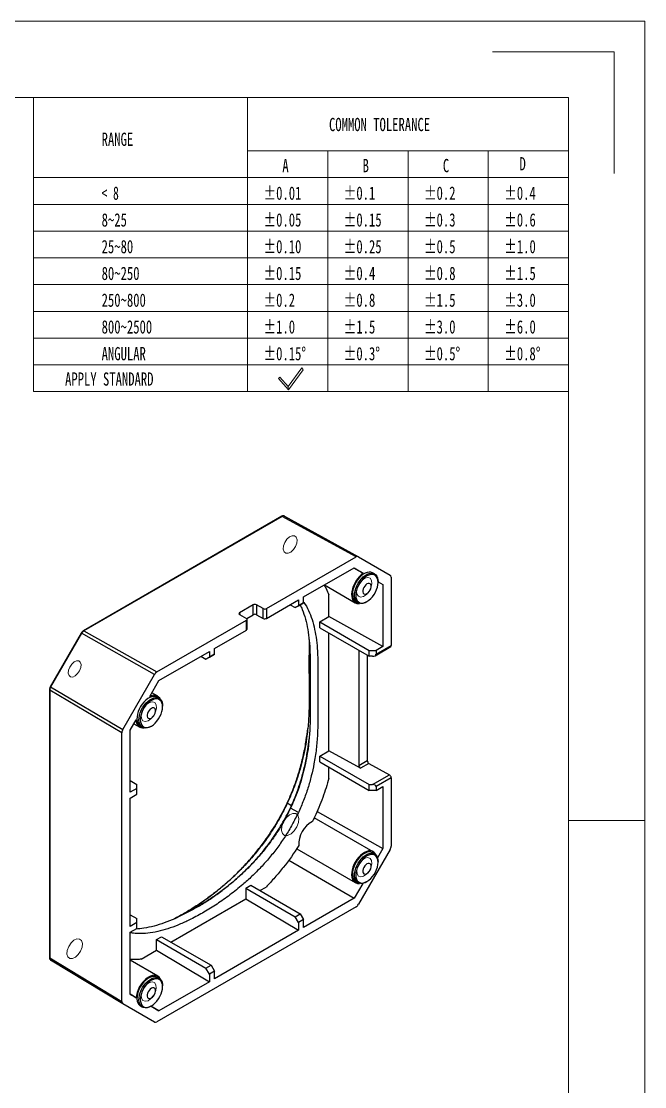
# Model space of a CAD drawing. Header units: millimetres. Extents: x 2068 to 2543, y 627 to 962.
# Drawn here: x 2411.6 to 2542.6, y 738.7 to 962.5 of the extents above; entities that cross this region are included whole.
import ezdxf

# ---------------------------------------------------------------- set-up
doc = ezdxf.new("R2010")
doc.units = ezdxf.units.MM
doc.layers.get('0').update_dxf_attribs({"lineweight": 18})
doc.layers.add('尺寸线层', color=3, linetype='Continuous', lineweight=18)
doc.styles.add('SLDTEXTSTYLE4', font='', dxfattribs={"width": 0.7})
doc.styles.add('SLDTEXTSTYLE5', font='', dxfattribs={"width": 0.633333})
doc.styles.get("Standard").update_dxf_attribs({"font": 'txt.shx', "bigfont": 'gbcbig.shx'})
doc.styles.get('SLDTEXTSTYLE4').set_extended_font_data('宋体')
doc.styles.get('SLDTEXTSTYLE5').set_extended_font_data('宋体')
doc.dimstyles.new('ISO-25', dxfattribs={"dimtxt": 3.5, "dimasz": 2.5, "dimexe": 1.25, "dimexo": 0.625, "dimtad": 1, "dimtxsty": 'Standard', "dimcen": 2.5, "dimdle": 5, "dimadec": 0, "dimazin": 0, "dimtfac": 1, "dimtmove": 0, "dimatfit": 3, "dimfxl": 0, "dimarcsym": 0})

# ---------------------------------------------------------------- blocks, each defined once
blk = doc.blocks.new('*X12')
at = {"layer": '尺寸线层', "linetype": 'Continuous'}
for points in [[(2401.03, 893.3), (2401.71, 889.22), (2400.35, 889.22)], [(2401.03, 803.3), (2401.71, 807.38), (2400.35, 807.38)]]:
    blk.add_hatch(color=0, dxfattribs=at).paths.add_polyline_path(points, flags=0)
at = {"layer": '尺寸线层', "color": 0, "linetype": 'Continuous'}
for p, q in [((2358.81, 893.3), (2403.03, 893.3)), ((2401.03, 851.72), (2401.03, 893.3)), ((2401.03, 844.87), (2401.03, 803.3)), ((2358.81, 803.3), (2403.03, 803.3))]:
    blk.add_line(p, q, dxfattribs=at)
at = {"layer": '尺寸线层', "color": 0, "insert": (2401.03, 848.3), "char_height": 6, "width": 26.5714, "attachment_point": 5}
blk.add_mtext('90,0', dxfattribs=at)

msp = doc.modelspace()

# ---------------------------------------------------------------- linework, layer by layer
at = {"color": 7, "linetype": 'Continuous'}
for p, q in [((2067.85, 962.46), (2542.56, 962.46)), ((2542.56, 626.81), (2542.56, 962.46)), ((2510.59, 956.07), (2536.16, 956.07)), ((2536.16, 930.5), (2536.16, 956.07)), ((2083.83, 946.48), (2526.57, 946.48)), ((2526.57, 642.8), (2526.57, 946.48)), ((2526.57, 794.64), (2542.56, 794.64))]:
    msp.add_line(p, q, dxfattribs=at)
for p, q in [((2414.22, 946.48), (2414.22, 884.69)), ((2459.16, 946.48), (2459.16, 884.69)), ((2459.16, 935.25), (2526.57, 935.25)), ((2476.02, 935.25), (2476.02, 884.69)), ((2492.87, 935.25), (2492.87, 884.69)), ((2509.72, 935.25), (2509.72, 884.69)), ((2414.22, 929.63), (2526.57, 929.63)), ((2414.22, 924.01), (2526.57, 924.01)), ((2414.22, 918.39), (2526.57, 918.39)), ((2414.22, 912.78), (2526.57, 912.78)), ((2414.22, 907.16), (2526.57, 907.16)), ((2414.22, 901.54), (2526.57, 901.54)), ((2414.22, 895.92), (2526.57, 895.92)), ((2414.22, 890.3), (2526.57, 890.3)), ((2470.58, 889.72), (2467.69, 885.8)), ((2467.72, 885.09), (2470.8, 889.28)), ((2470.8, 889.28), (2470.58, 889.72)), ((2465.95, 887.73), (2465.62, 887.43)), ((2465.62, 887.43), (2467.72, 885.09)), ((2467.69, 885.8), (2465.95, 887.73)), ((2414.22, 884.69), (2526.57, 884.69)), ((2467.72, 885.09), (2467.69, 885.8)), ((2467.69, 885.8), (2467.72, 885.09))]:
    msp.add_line(p, q)
at = {"color": 7, "linetype": 'Continuous', "lineweight": 25}
for p, q in [((2466.32, 858.5), (2424.71, 834.48)), ((2466.42, 858.49), (2424.8, 834.47)), ((2481.95, 849.97), (2466.42, 858.49)), ((2466.92, 858.54), (2482.45, 850.02)), ((2463.15, 839.11), (2481.95, 849.97)), ((2482.45, 850.02), (2489.11, 846.17)), ((2470.93, 841.56), (2481.51, 847.67)), ((2481.51, 847.67), (2483.46, 846.54)), ((2485.83, 846.39), (2485.41, 846.64)), ((2475.31, 844.09), (2481.78, 840.36)), ((2486.56, 844.62), (2486.56, 844.79)), ((2486.56, 844.76), (2487.55, 844.19)), ((2486.56, 844.73), (2487.55, 844.19)), ((2487.55, 844.19), (2487.55, 831.15)), ((2489.31, 845.71), (2489.31, 831.36)), ((2470.93, 840.34), (2470.93, 841.56)), ((2476.25, 837.45), (2476.25, 841.98)), ((2460.32, 839.89), (2457.49, 838.26)), ((2460.35, 837.83), (2460.32, 839.89)), ((2462.44, 839.11), (2461.03, 839.9)), ((2461.03, 839.9), (2461.06, 837.84)), ((2462.44, 837.07), (2462.44, 839.11)), ((2463.15, 837.07), (2469.87, 840.95)), ((2463.15, 839.11), (2463.15, 837.07)), ((2468.1, 839.93), (2469.16, 839.32)), ((2470.22, 839.93), (2469.16, 839.32)), ((2469.16, 839.32), (2469.87, 839.73)), ((2469.87, 840.95), (2469.87, 839.73)), ((2469.87, 839.73), (2470.93, 840.34)), ((2470.93, 840.34), (2470.22, 839.93)), ((2481.91, 840.57), (2482.33, 840.33)), ((2484.08, 840.5), (2484.22, 840.58)), ((2457.49, 837.85), (2458.91, 837.07)), ((2458.97, 837.03), (2460.35, 837.83)), ((2459.05, 834.83), (2459.05, 836.87)), ((2461.06, 837.84), (2462.44, 837.07)), ((2474.32, 836.34), (2476.25, 837.45)), ((2487.55, 831.15), (2476.25, 837.45)), ((2440.11, 825.81), (2458.91, 836.67)), ((2452.19, 830.75), (2458.91, 834.62)), ((2458.91, 834.62), (2458.91, 836.67)), ((2474.32, 835.11), (2474.32, 836.34)), ((2474.32, 836.34), (2484.72, 830.33)), ((2474.32, 835.11), (2484.72, 829.11)), ((2424.23, 833.98), (2417.73, 822.72)), ((2424.3, 833.94), (2417.8, 822.68)), ((2439.61, 825.29), (2424.3, 833.94)), ((2424.8, 834.47), (2440.11, 825.81)), ((2476.25, 809.28), (2476.25, 834)), ((2440.55, 824.03), (2451.13, 830.13)), ((2451.13, 830.13), (2451.13, 828.91)), ((2452.19, 829.52), (2452.19, 830.75)), ((2482.51, 830.38), (2482.51, 806.2)), ((2484.72, 830.33), (2486.13, 830.33)), ((2484.72, 829.11), (2484.72, 830.33)), ((2485.92, 829.23), (2489.21, 831.13)), ((2486.13, 829.52), (2489.31, 831.36)), ((2487.55, 831.15), (2486.13, 830.33)), ((2486.13, 830.33), (2486.13, 829.52)), ((2449.36, 829.11), (2450.42, 828.5)), ((2451.48, 829.11), (2450.42, 828.5)), ((2450.42, 828.5), (2451.13, 828.91)), ((2451.13, 828.91), (2452.19, 829.52)), ((2452.19, 829.52), (2451.48, 829.11)), ((2484.28, 829.36), (2484.28, 807.22)), ((2485.42, 829.11), (2484.72, 829.11)), ((2432.95, 813.76), (2439.61, 825.29)), ((2438.6, 820.65), (2440.55, 824.03)), ((2472.07, 825.47), (2472.07, 825.31)), ((2417.54, 822.07), (2417.54, 765.84)), ((2432.75, 813.06), (2417.6, 821.99)), ((2417.6, 821.99), (2417.6, 765.76)), ((2417.8, 822.68), (2432.95, 813.76)), ((2440.28, 820.73), (2439.05, 821.43)), ((2472.28, 822.49), (2472.28, 822.34)), ((2472.28, 822.34), (2472.28, 822.33)), ((2440.58, 820.27), (2440.15, 820.51)), ((2441.3, 818.5), (2441.3, 818.66)), ((2434.51, 813.57), (2435.76, 815.73)), ((2435.3, 814.94), (2436.53, 814.23)), ((2432.75, 756.58), (2432.75, 813.06)), ((2434.51, 800.54), (2434.51, 813.57)), ((2436.65, 814.45), (2437.08, 814.2)), ((2438.83, 814.38), (2438.97, 814.46)), ((2474.32, 808.16), (2476.25, 809.28)), ((2474.32, 806.94), (2474.32, 808.16)), ((2474.32, 808.16), (2484.72, 802.16)), ((2482.87, 805.59), (2476.25, 809.28)), ((2474.32, 806.94), (2484.72, 800.94)), ((2476.25, 803.52), (2476.25, 805.83)), ((2482.51, 806.2), (2484.28, 807.22)), ((2484.64, 806.61), (2482.87, 805.59)), ((2484.64, 806.61), (2488.95, 804.2)), ((2485.42, 802.16), (2488.95, 804.2)), ((2489.31, 803.59), (2486.13, 801.76)), ((2489.31, 803.59), (2489.31, 789.23)), ((2434.51, 802.99), (2435.93, 802.17)), ((2435.93, 801.35), (2434.51, 800.54)), ((2435.93, 801.35), (2435.93, 802.17)), ((2435.93, 800.13), (2435.93, 801.35)), ((2484.72, 800.94), (2484.72, 802.16)), ((2484.72, 802.16), (2485.42, 802.16)), ((2486.13, 800.94), (2487.55, 801.76)), ((2486.13, 801.76), (2486.13, 800.94)), ((2487.55, 801.76), (2487.55, 788.72)), ((2434.51, 799.31), (2435.93, 800.13)), ((2434.51, 772.37), (2434.51, 799.31)), ((2486.13, 800.94), (2484.72, 800.94)), ((2468.36, 797.73), (2467.5, 798.23)), ((2469.82, 796.29), (2468.2, 797.23)), ((2485.53, 788.06), (2473.16, 795.2)), ((2473.75, 796.52), (2487.55, 788.72)), ((2469.47, 788.67), (2481.78, 781.57)), ((2489.11, 788.54), (2482.45, 777.01)), ((2485.83, 787.6), (2485.41, 787.84)), ((2487.55, 788.72), (2486.44, 786.8)), ((2467.83, 786.32), (2481.51, 778.27)), ((2486.56, 785.83), (2486.56, 786)), ((2458.77, 780.4), (2459.83, 781.02)), ((2459.83, 781.02), (2470.22, 775.02)), ((2483.33, 781.41), (2481.51, 778.27)), ((2481.91, 781.78), (2482.33, 781.54)), ((2484.08, 781.71), (2484.22, 781.79)), ((2458.77, 780.4), (2458.77, 778.18)), ((2458.77, 780.4), (2469.16, 774.4)), ((2461.76, 779.9), (2463.04, 780.64)), ((2481.95, 776.48), (2440.11, 752.32)), ((2443.02, 769.09), (2458.77, 778.18)), ((2458.77, 778.18), (2469.87, 771.55)), ((2481.51, 778.27), (2470.93, 772.16)), ((2434.51, 774.81), (2435.93, 774)), ((2469.16, 774.4), (2470.22, 775.02)), ((2469.87, 773.18), (2469.16, 774.4)), ((2470.22, 775.02), (2470.93, 773.79)), ((2435.93, 773.18), (2434.51, 772.37)), ((2434.51, 771.14), (2435.93, 771.96)), ((2435.93, 773.18), (2435.93, 774)), ((2435.93, 771.96), (2435.93, 773.18)), ((2470.93, 773.79), (2469.87, 773.18)), ((2469.87, 773.18), (2469.87, 771.55)), ((2470.93, 772.16), (2470.93, 773.79)), ((2434.51, 758.11), (2434.51, 771.14)), ((2440.03, 769.59), (2441.09, 770.2)), ((2441.09, 770.2), (2451.48, 764.2)), ((2469.87, 771.55), (2452.19, 761.34)), ((2440.03, 767.36), (2440.03, 769.59)), ((2440.03, 769.59), (2450.42, 763.59)), ((2417.6, 765.76), (2432.75, 756.58)), ((2432.95, 756.12), (2417.8, 765.3)), ((2440.28, 761.94), (2434.51, 765.26)), ((2436.82, 765.51), (2440.03, 767.36)), ((2440.03, 767.36), (2451.13, 760.73)), ((2450.42, 763.59), (2451.48, 764.2)), ((2451.13, 762.36), (2450.42, 763.59)), ((2451.48, 764.2), (2452.19, 762.97)), ((2440.58, 761.47), (2440.15, 761.72)), ((2452.19, 762.97), (2451.13, 762.36)), ((2451.13, 762.36), (2451.13, 760.73)), ((2452.19, 761.34), (2452.19, 762.97)), ((2451.13, 760.73), (2440.55, 754.62)), ((2441.3, 759.71), (2441.3, 759.87)), ((2435.76, 757.39), (2434.51, 758.11)), ((2439.61, 752.28), (2432.95, 756.12)), ((2436.65, 755.66), (2437.08, 755.41)), ((2438.83, 755.59), (2438.97, 755.67)), ((2440.55, 754.62), (2438.85, 755.6)), ((2438.89, 755.62), (2440.55, 754.62))]:
    msp.add_line(p, q, dxfattribs=at)
at = {"color": 8, "linetype": 'Continuous', "lineweight": 25}
msp.add_line((2457.49, 838.26), (2457.5, 837.85), dxfattribs=at)
at = {"color": 7, "linetype": 'Continuous'}
for points in [[(2466.72, 852.27), (2466.98, 853), (2467.42, 853.67), (2467.96, 854.17), (2468.52, 854.43), (2469.02, 854.41), (2469.38, 854.11), (2469.54, 853.58), (2469.49, 852.89), (2469.22, 852.17), (2468.78, 851.5), (2468.24, 851), (2467.68, 850.74), (2467.18, 850.76), (2466.82, 851.06), (2466.66, 851.59), (2466.72, 852.27)], [(2485.19, 845.03), (2484.9, 845.5), (2484.41, 845.67), (2483.81, 845.54), (2483.19, 845.11), (2482.64, 844.44), (2482.24, 843.66), (2482.06, 842.86), (2482.12, 842.18), (2482.42, 841.71), (2482.9, 841.53), (2483.5, 841.67), (2484.13, 842.1), (2484.68, 842.76), (2485.07, 843.55), (2485.25, 844.35), (2485.19, 845.03)], [(2421.57, 826.17), (2421.81, 826.85), (2422.22, 827.46), (2422.72, 827.92), (2423.24, 828.16), (2423.7, 828.14), (2424.03, 827.87), (2424.18, 827.38), (2424.13, 826.75), (2423.88, 826.07), (2423.47, 825.46), (2422.97, 824.99), (2422.45, 824.75), (2421.99, 824.77), (2421.66, 825.05), (2421.51, 825.54), (2421.57, 826.17)], [(2439.95, 818.91), (2439.65, 819.38), (2439.16, 819.56), (2438.56, 819.42), (2437.93, 818.99), (2437.38, 818.32), (2436.98, 817.53), (2436.8, 816.73), (2436.86, 816.04), (2437.16, 815.57), (2437.64, 815.4), (2438.25, 815.53), (2438.87, 815.97), (2439.43, 816.63), (2439.83, 817.43), (2440.01, 818.23), (2439.95, 818.91)], [(2466.36, 793.4), (2466.69, 794.32), (2467.25, 795.16), (2467.93, 795.79), (2468.63, 796.11), (2469.26, 796.09), (2469.71, 795.71), (2469.92, 795.04), (2469.84, 794.18), (2469.51, 793.27), (2468.96, 792.43), (2468.28, 791.8), (2467.57, 791.47), (2466.94, 791.5), (2466.49, 791.88), (2466.29, 792.54), (2466.36, 793.4)], [(2485.16, 786.21), (2484.87, 786.67), (2484.4, 786.85), (2483.81, 786.71), (2483.2, 786.29), (2482.65, 785.64), (2482.27, 784.86), (2482.09, 784.08), (2482.15, 783.41), (2482.44, 782.95), (2482.92, 782.78), (2483.51, 782.91), (2484.12, 783.34), (2484.66, 783.99), (2485.05, 784.76), (2485.23, 785.54), (2485.16, 786.21)], [(2421.29, 767.32), (2421.59, 768.14), (2422.08, 768.89), (2422.69, 769.45), (2423.32, 769.74), (2423.88, 769.72), (2424.28, 769.38), (2424.47, 768.78), (2424.4, 768.02), (2424.1, 767.2), (2423.61, 766.45), (2423, 765.89), (2422.37, 765.6), (2421.81, 765.62), (2421.41, 765.96), (2421.23, 766.55), (2421.29, 767.32)], [(2439.92, 760.1), (2439.63, 760.56), (2439.15, 760.74), (2438.55, 760.6), (2437.94, 760.17), (2437.39, 759.52), (2437, 758.74), (2436.82, 757.95), (2436.88, 757.27), (2437.18, 756.81), (2437.66, 756.64), (2438.25, 756.77), (2438.87, 757.2), (2439.41, 757.86), (2439.8, 758.64), (2439.98, 759.42), (2439.92, 760.1)]]:
    msp.add_lwpolyline(points, dxfattribs=at)
at = {"color": 7, "linetype": 'Continuous', "lineweight": 25}
for points in [[(2483.46, 846.54), (2483.04, 846.22), (2482.63, 845.83), (2482.24, 845.38), (2481.9, 844.88), (2481.6, 844.35), (2481.35, 843.79), (2481.17, 843.24), (2481.05, 842.69), (2481.01, 842.17), (2481.03, 841.68), (2481.12, 841.25), (2481.28, 840.87), (2481.5, 840.58), (2481.78, 840.36), (2482.11, 840.22), (2482.48, 840.18), (2482.68, 840.19)], [(2485.41, 846.64), (2485.37, 846.66), (2485.04, 846.77), (2484.68, 846.8), (2484.28, 846.73), (2483.87, 846.57), (2483.45, 846.33), (2483.03, 846.01), (2482.64, 845.62), (2482.27, 845.17), (2481.94, 844.68), (2481.67, 844.15), (2481.45, 843.61), (2481.29, 843.07), (2481.2, 842.55), (2481.18, 842.06), (2481.24, 841.61), (2481.36, 841.21), (2481.55, 840.89), (2481.8, 840.64), (2481.91, 840.57)], [(2484.08, 840.5), (2483.66, 840.3), (2483.26, 840.19), (2482.87, 840.17), (2482.53, 840.24), (2482.22, 840.4), (2481.97, 840.64), (2481.79, 840.97), (2481.66, 841.36), (2481.61, 841.81), (2481.63, 842.3), (2481.72, 842.83), (2481.87, 843.37), (2482.09, 843.91), (2482.37, 844.43), (2482.7, 844.93), (2483.06, 845.37), (2483.46, 845.76), (2483.87, 846.09), (2484.29, 846.33), (2484.71, 846.48), (2485.1, 846.55), (2485.47, 846.53), (2485.79, 846.41), (2486.07, 846.21), (2486.29, 845.92), (2486.45, 845.56), (2486.54, 845.14), (2486.56, 844.79)], [(2484.22, 840.58), (2484.63, 840.86), (2485.02, 841.21), (2485.39, 841.62), (2485.72, 842.08), (2486.01, 842.58), (2486.24, 843.1), (2486.42, 843.62), (2486.52, 844.14), (2486.56, 844.62), (2486.52, 845.07), (2486.42, 845.46), (2486.24, 845.79), (2486.01, 846.04), (2485.72, 846.21), (2485.39, 846.28), (2485.02, 846.27), (2484.63, 846.16), (2484.22, 845.97), (2483.82, 845.7), (2483.42, 845.35), (2483.06, 844.94), (2482.72, 844.48), (2482.44, 843.98), (2482.2, 843.46), (2482.03, 842.93), (2481.92, 842.42), (2481.89, 841.93), (2481.92, 841.48), (2482.03, 841.09), (2482.2, 840.76), (2482.44, 840.51), (2482.72, 840.35), (2483.06, 840.27), (2483.42, 840.28), (2483.82, 840.39), (2484.22, 840.58)], [(2484.22, 842.26), (2484.47, 842.44), (2484.7, 842.69), (2484.89, 842.99), (2485.03, 843.32), (2485.1, 843.64), (2485.1, 843.93), (2485.03, 844.17), (2484.89, 844.33), (2484.7, 844.41), (2484.47, 844.4), (2484.22, 844.3), (2483.97, 844.11), (2483.75, 843.86), (2483.55, 843.56), (2483.42, 843.24), (2483.35, 842.92), (2483.35, 842.63), (2483.42, 842.39), (2483.55, 842.22), (2483.75, 842.14), (2483.97, 842.15), (2484.22, 842.26)], [(2440.15, 820.51), (2440.11, 820.53), (2439.79, 820.65), (2439.42, 820.67), (2439.03, 820.6), (2438.61, 820.45), (2438.19, 820.21), (2437.78, 819.88), (2437.38, 819.49), (2437.02, 819.05), (2436.69, 818.55), (2436.41, 818.03), (2436.19, 817.49), (2436.04, 816.95), (2435.95, 816.42), (2435.93, 815.93), (2435.98, 815.48), (2436.11, 815.09), (2436.29, 814.76), (2436.54, 814.52), (2436.65, 814.45)], [(2438.83, 814.38), (2438.41, 814.18), (2438, 814.06), (2437.62, 814.04), (2437.27, 814.11), (2436.97, 814.27), (2436.72, 814.52), (2436.53, 814.84), (2436.41, 815.24), (2436.35, 815.69), (2436.37, 816.18), (2436.46, 816.7), (2436.62, 817.24), (2436.84, 817.78), (2437.11, 818.31), (2437.44, 818.8), (2437.81, 819.25), (2438.2, 819.64), (2438.62, 819.96), (2439.04, 820.2), (2439.45, 820.36), (2439.85, 820.43), (2440.21, 820.4), (2440.54, 820.29), (2440.82, 820.08), (2441.04, 819.8), (2441.19, 819.44), (2441.28, 819.01), (2441.3, 818.66)], [(2438.97, 814.46), (2439.37, 814.73), (2439.77, 815.08), (2440.13, 815.49), (2440.47, 815.95), (2440.76, 816.45), (2440.99, 816.97), (2441.16, 817.5), (2441.27, 818.01), (2441.3, 818.5), (2441.27, 818.95), (2441.16, 819.34), (2440.99, 819.67), (2440.76, 819.92), (2440.47, 820.08), (2440.13, 820.16), (2439.77, 820.15), (2439.37, 820.04), (2438.97, 819.85), (2438.56, 819.57), (2438.17, 819.22), (2437.8, 818.81), (2437.47, 818.35), (2437.18, 817.85), (2436.95, 817.33), (2436.78, 816.81), (2436.67, 816.29), (2436.63, 815.81), (2436.67, 815.36), (2436.78, 814.96), (2436.95, 814.64), (2437.18, 814.39), (2437.47, 814.22), (2437.8, 814.15), (2438.17, 814.16), (2438.56, 814.26), (2438.97, 814.46)], [(2438.97, 816.13), (2439.22, 816.32), (2439.45, 816.57), (2439.64, 816.87), (2439.77, 817.19), (2439.84, 817.51), (2439.84, 817.8), (2439.77, 818.04), (2439.64, 818.21), (2439.45, 818.29), (2439.22, 818.28), (2438.97, 818.17), (2438.72, 817.99), (2438.49, 817.74), (2438.3, 817.44), (2438.16, 817.11), (2438.09, 816.79), (2438.09, 816.5), (2438.16, 816.26), (2438.3, 816.1), (2438.49, 816.02), (2438.72, 816.03), (2438.97, 816.13)], [(2467.47, 798.28), (2467.49, 798.25), (2467.5, 798.23)], [(2468.17, 797.28), (2468.18, 797.25), (2468.2, 797.23)], [(2486.12, 787.36), (2486.1, 787.41), (2485.9, 787.74), (2485.64, 787.99), (2485.33, 788.15), (2484.97, 788.23), (2484.58, 788.22), (2484.17, 788.11), (2483.74, 787.92), (2483.3, 787.64), (2482.88, 787.29), (2482.48, 786.88), (2482.11, 786.41), (2481.78, 785.9), (2481.5, 785.35), (2481.28, 784.8), (2481.12, 784.24), (2481.03, 783.7), (2481.01, 783.19), (2481.05, 782.72), (2481.17, 782.31), (2481.35, 781.97), (2481.6, 781.69), (2481.9, 781.51), (2482.24, 781.41), (2482.63, 781.4), (2482.68, 781.4)], [(2485.41, 787.84), (2485.37, 787.86), (2485.04, 787.98), (2484.68, 788.01), (2484.28, 787.94), (2483.87, 787.78), (2483.45, 787.54), (2483.03, 787.22), (2482.64, 786.83), (2482.27, 786.38), (2481.94, 785.89), (2481.67, 785.36), (2481.45, 784.82), (2481.29, 784.28), (2481.2, 783.76), (2481.18, 783.26), (2481.24, 782.81), (2481.36, 782.42), (2481.55, 782.1), (2481.8, 781.85), (2481.91, 781.78)], [(2484.08, 781.71), (2483.66, 781.51), (2483.26, 781.4), (2482.87, 781.38), (2482.53, 781.45), (2482.22, 781.61), (2481.97, 781.85), (2481.79, 782.18), (2481.66, 782.57), (2481.61, 783.02), (2481.63, 783.51), (2481.72, 784.04), (2481.87, 784.58), (2482.09, 785.12), (2482.37, 785.64), (2482.7, 786.14), (2483.06, 786.58), (2483.46, 786.97), (2483.87, 787.29), (2484.29, 787.54), (2484.71, 787.69), (2485.1, 787.76), (2485.47, 787.74), (2485.79, 787.62), (2486.07, 787.42), (2486.29, 787.13), (2486.45, 786.77), (2486.54, 786.35), (2486.56, 786)], [(2484.22, 781.79), (2484.63, 782.07), (2485.02, 782.42), (2485.39, 782.83), (2485.72, 783.29), (2486.01, 783.79), (2486.24, 784.31), (2486.42, 784.83), (2486.52, 785.35), (2486.56, 785.83), (2486.52, 786.28), (2486.42, 786.67), (2486.24, 787), (2486.01, 787.25), (2485.72, 787.42), (2485.39, 787.49), (2485.02, 787.48), (2484.63, 787.37), (2484.22, 787.18), (2483.82, 786.91), (2483.42, 786.56), (2483.06, 786.15), (2482.72, 785.68), (2482.44, 785.19), (2482.2, 784.67), (2482.03, 784.14), (2481.92, 783.63), (2481.89, 783.14), (2481.92, 782.69), (2482.03, 782.3), (2482.2, 781.97), (2482.44, 781.72), (2482.72, 781.56), (2483.06, 781.48), (2483.42, 781.49), (2483.82, 781.6), (2484.22, 781.79)], [(2484.22, 783.47), (2484.47, 783.65), (2484.7, 783.9), (2484.89, 784.2), (2485.03, 784.53), (2485.1, 784.85), (2485.1, 785.14), (2485.03, 785.37), (2484.89, 785.54), (2484.7, 785.62), (2484.47, 785.61), (2484.22, 785.51), (2483.97, 785.32), (2483.75, 785.07), (2483.55, 784.77), (2483.42, 784.45), (2483.35, 784.13), (2483.35, 783.84), (2483.42, 783.6), (2483.55, 783.43), (2483.75, 783.35), (2483.97, 783.36), (2484.22, 783.47)], [(2440.87, 761.24), (2440.78, 761.42), (2440.56, 761.72), (2440.28, 761.94), (2439.95, 762.07), (2439.58, 762.11), (2439.18, 762.06), (2438.75, 761.93), (2438.32, 761.7), (2437.89, 761.4), (2437.48, 761.02), (2437.09, 760.59), (2436.73, 760.1), (2436.42, 759.58), (2436.16, 759.03), (2435.96, 758.47), (2435.82, 757.92), (2435.76, 757.39)], [(2440.15, 761.72), (2440.11, 761.74), (2439.79, 761.86), (2439.42, 761.88), (2439.03, 761.81), (2438.61, 761.66), (2438.19, 761.41), (2437.78, 761.09), (2437.38, 760.7), (2437.02, 760.26), (2436.69, 759.76), (2436.41, 759.24), (2436.19, 758.7), (2436.04, 758.16), (2435.95, 757.63), (2435.93, 757.14), (2435.98, 756.69), (2436.11, 756.3), (2436.29, 755.97), (2436.54, 755.73), (2436.65, 755.66)], [(2438.83, 755.59), (2438.41, 755.38), (2438, 755.27), (2437.62, 755.25), (2437.27, 755.32), (2436.97, 755.48), (2436.72, 755.73), (2436.53, 756.05), (2436.41, 756.44), (2436.35, 756.89), (2436.37, 757.39), (2436.46, 757.91), (2436.62, 758.45), (2436.84, 758.99), (2437.11, 759.52), (2437.44, 760.01), (2437.81, 760.46), (2438.2, 760.85), (2438.62, 761.17), (2439.04, 761.41), (2439.45, 761.57), (2439.85, 761.64), (2440.21, 761.61), (2440.54, 761.49), (2440.82, 761.29), (2441.04, 761.01), (2441.19, 760.65), (2441.28, 760.22), (2441.3, 759.87)], [(2438.97, 755.67), (2439.37, 755.94), (2439.77, 756.29), (2440.13, 756.7), (2440.47, 757.16), (2440.76, 757.66), (2440.99, 758.18), (2441.16, 758.71), (2441.27, 759.22), (2441.3, 759.71), (2441.27, 760.16), (2441.16, 760.55), (2440.99, 760.88), (2440.76, 761.13), (2440.47, 761.29), (2440.13, 761.37), (2439.77, 761.35), (2439.37, 761.25), (2438.97, 761.06), (2438.56, 760.78), (2438.17, 760.43), (2437.8, 760.02), (2437.47, 759.56), (2437.18, 759.06), (2436.95, 758.54), (2436.78, 758.02), (2436.67, 757.5), (2436.63, 757.01), (2436.67, 756.57), (2436.78, 756.17), (2436.95, 755.85), (2437.18, 755.6), (2437.47, 755.43), (2437.8, 755.35), (2438.17, 755.37), (2438.56, 755.47), (2438.97, 755.67)], [(2438.97, 757.34), (2439.22, 757.53), (2439.45, 757.78), (2439.64, 758.08), (2439.77, 758.4), (2439.84, 758.72), (2439.84, 759.01), (2439.77, 759.25), (2439.64, 759.42), (2439.45, 759.5), (2439.22, 759.48), (2438.97, 759.38), (2438.72, 759.2), (2438.49, 758.94), (2438.3, 758.64), (2438.16, 758.32), (2438.09, 758), (2438.09, 757.71), (2438.16, 757.47), (2438.3, 757.31), (2438.49, 757.23), (2438.72, 757.24), (2438.97, 757.34)]]:
    msp.add_lwpolyline(points, dxfattribs=at)
at = {"color": 8, "linetype": 'Continuous', "lineweight": 25}
for points in [[(2424.3, 833.94), (2424.28, 833.95), (2424.26, 833.97), (2424.24, 833.97), (2424.24, 833.98), (2424.23, 833.98)], [(2417.8, 822.68), (2417.78, 822.7), (2417.76, 822.71), (2417.74, 822.72), (2417.74, 822.72), (2417.73, 822.72)]]:
    msp.add_lwpolyline(points, dxfattribs=at)
for centre, start, end in [((2466.37, 858.41), 55.3959, 114.6398), ((2424.75, 834.39), 55.3971, 114.6253), ((2417.64, 822.07), 185.3217, 244.6155), ((2417.64, 765.85), 185.362, 244.6121)]:
    msp.add_arc(centre, 0.099, start, end, dxfattribs=at)
at = {"color": 7, "linetype": 'Continuous', "lineweight": 25}
for centre, radius, start, end in [((2460.68, 839.2), 0.78, 63.6431, 117.5166), ((2457.57, 838.05), 0.213, 109.9144, 250.0703), ((2460.71, 837.14), 0.78, 63.6431, 117.5166), ((2439.47, 819.35), 1.56, 25.6209, 123.9482), ((2437.27, 815.58), 1.52, 174.3924, 276.0339), ((2475.45, 789.56), 5.53, 118.917, 182.2819)]:
    msp.add_arc(centre, radius, start, end, dxfattribs=at)
for centre, major_axis, ratio, start_param, end_param in [((2466.42, 857.67), (0.496, 0.868), 0.578511, 6.280613, 7.065885), ((2481.95, 849.15), (0.5, 0.866), 0.577309, 6.283041, 7.068313), ((2384.43, 900.88), (153.8, -84.46), 0.000265, 0.871378, 0.888255), ((2488.61, 845.31), (0.5, 0.866), 0.577309, 5.497895, 6.283167), ((2462.8, 839.31), (0.5, 0.007), 0.567125, 3.918565, 5.489361), ((2458.55, 836.86), (0.5, 0.007), 0.567125, 5.489361, 7.060158), ((2462.8, 837.27), (0.5, 0.007), 0.567125, 3.918565, 5.489361), ((2458.55, 834.82), (0.5, 0.007), 0.567125, 5.489361, 6.274759), ((2424.81, 833.65), (0.498, 0.867), 0.580274, 0.784271, 1.569543), ((2488.95, 831.56), (-0.257, 0.429), 0.587369, 3.132556, 3.918035), ((2485.42, 829.52), (0.707, 0), 0.577382, 4.712389, 6.283185), ((2440.11, 825), (0.5, 0.866), 0.577454, 0.785254, 1.570526), ((2418.31, 822.39), (0.502, 0.865), 0.580274, 1.571887, 2.357159), ((2433.45, 813.47), (0.5, 0.866), 0.577454, 1.570904, 2.356176), ((2482.87, 806), (-0.257, 0.429), 0.587369, 0.776443, 2.347239), ((2484.64, 807.02), (-0.257, 0.429), 0.587369, 0.776443, 2.347239), ((2488.95, 803.79), (-0.257, 0.429), 0.587369, 3.918035, 5.488832), ((2485.42, 801.76), (0.707, 0), 0.577382, 0, 1.570796), ((2488.61, 788.83), (0.5, 0.866), 0.577454, 4.712497, 5.497769), ((2481.95, 777.3), (0.5, 0.866), 0.577454, 3.926846, 4.712118), ((2418.31, 766.17), (0.504, 0.864), 0.578511, 2.35873, 3.144002), ((2433.45, 756.99), (0.5, 0.866), 0.577309, 2.356302, 3.141574), ((2339.18, 815.97), (150.05, -90.95), 0.000262, 5.40102, 5.411808), ((2440.11, 753.14), (0.5, 0.866), 0.577309, 3.141448, 3.92672)]:
    msp.add_ellipse(centre, major_axis=major_axis, ratio=ratio, start_param=start_param, end_param=end_param, dxfattribs=at)
for points, knots in [([(2466.92, 858.54), (2466.88, 858.56), (2466.78, 858.61), (2466.59, 858.61), (2466.43, 858.56), (2466.34, 858.51), (2466.32, 858.5)], [0, 0, 0, 0, 5499.177961, 13394.049253, 21522.64393, 23958.287986, 23958.287986, 23958.287986, 23958.287986]), ([(2475.23, 844.05), (2475.37, 843.81), (2475.75, 843.17), (2476.06, 842.45), (2476.25, 841.98)], [0, 0, 0, 0, 4912.091643, 13580.898508, 13580.898508, 13580.898508, 13580.898508]), ([(2470.17, 839.93), (2470.33, 839.61), (2470.79, 838.68), (2471.35, 836.95), (2471.83, 834.75), (2472.13, 832.4), (2472.29, 829.97), (2472.32, 827.45), (2472.29, 824.89), (2472.27, 822.2), (2472.3, 819.39), (2472.32, 816.44), (2472.24, 813.42), (2471.99, 810.66), (2471.63, 808.19), (2471.21, 806.04), (2470.66, 803.85), (2469.99, 801.64), (2469.17, 799.42), (2468.52, 797.96), (2468.2, 797.23)], [0, 0, 0, 0, 3079.529818, 8858.424486, 14640.391235, 20382.479781, 26120.734646, 31873.82938, 37641.041305, 43410.458024, 50142.896687, 56874.684596, 63607.760559, 70337.935796, 74798.223801, 79253.180615, 83725.35132, 88228.838611, 92716.359688, 97213.339148, 97213.339148, 97213.339148, 97213.339148]), ([(2470.93, 840.46), (2470.95, 840.44), (2471.36, 839.95), (2471.97, 838.74), (2472.73, 836.86), (2473.27, 834.77), (2473.64, 832.54), (2473.87, 830.07), (2473.95, 827.35), (2473.93, 824.42), (2473.89, 821.47), (2473.92, 818.57), (2473.95, 815.66), (2473.87, 812.69), (2473.62, 809.64), (2473.18, 806.72), (2472.57, 803.97), (2471.86, 801.42), (2470.95, 798.84), (2470.2, 797.14), (2469.82, 796.29)], [0, 0, 0, 0, 304.547301, 5627.141089, 10969.260202, 16351.97119, 21694.257671, 27020.125522, 33307.183069, 39614.660775, 45927.394782, 52241.471836, 58555.110687, 64869.293876, 71183.860669, 77456.385075, 82385.523832, 87352.813545, 92316.753645, 97285.425395, 97285.425395, 97285.425395, 97285.425395]), ([(2424.71, 834.48), (2424.67, 834.45), (2424.55, 834.38), (2424.38, 834.21), (2424.28, 834.05), (2424.23, 833.98)], [0, 0, 0, 0, 4211.018145, 11961.271877, 18755.473689, 18755.473689, 18755.473689, 18755.473689]), ([(2472.05, 832.85), (2472.07, 832.18), (2472.12, 830.61), (2472.08, 828.08), (2472.05, 825.17), (2472.09, 822.15), (2472.11, 818.97), (2471.99, 815.7), (2471.7, 812.72), (2471.28, 810.04), (2470.8, 807.72), (2470.19, 805.36), (2469.45, 802.98), (2468.55, 800.59), (2467.85, 799.01), (2467.5, 798.23)], [0, 0, 0, 0, 4447.947589, 10356.141317, 16268.263527, 23167.866907, 30066.125406, 36966.036009, 43870.987381, 48445.309309, 53010.907701, 57590.005467, 62204.401314, 66815.954432, 71431.361055, 71431.361055, 71431.361055, 71431.361055]), ([(2472.07, 825.47), (2472.07, 825.48), (2472.06, 826.32), (2472.08, 827.61), (2472.09, 828.89), (2472.09, 829.34)], [0, 0, 0, 0, 127.787187, 12499.818634, 19154.592086, 19154.592086, 19154.592086, 19154.592086]), ([(2472.28, 822.49), (2472.28, 822.51), (2472.27, 823.31), (2472.29, 824.68), (2472.3, 826.02), (2472.3, 826.56)], [0, 0, 0, 0, 257.952585, 11454.60968, 19160.702282, 19160.702282, 19160.702282, 19160.702282]), ([(2417.73, 822.72), (2417.71, 822.68), (2417.64, 822.54), (2417.56, 822.31), (2417.55, 822.14), (2417.54, 822.07)], [0, 0, 0, 0, 4095.777356, 11838.532774, 18715.273374, 18715.273374, 18715.273374, 18715.273374]), ([(2467.47, 798.28), (2467.83, 799.08), (2468.53, 800.66), (2469.43, 803.06), (2470.24, 805.67), (2470.95, 808.48), (2471.49, 811.32), (2471.69, 813.11), (2471.78, 813.93)], [0, 0, 0, 0, 5260.935123, 10439.731837, 15630.710179, 22267.76794, 28963.253337, 34572.923245, 34572.923245, 34572.923245, 34572.923245]), ([(2468.17, 797.28), (2468.5, 798.02), (2469.15, 799.49), (2469.98, 801.72), (2470.71, 804.15), (2471.34, 806.76), (2471.81, 809.38), (2471.98, 811.04), (2472.06, 811.79)], [0, 0, 0, 0, 5230.956545, 10449.166694, 15649.83874, 22289.014421, 28952.432606, 34588.561419, 34588.561419, 34588.561419, 34588.561419]), ([(2476.25, 803.52), (2476.07, 802.85), (2475.86, 802.17), (2475.43, 800.81), (2475.19, 800.12), (2474.69, 798.75), (2474.41, 798.06), (2473.84, 796.7), (2473.54, 796.02), (2473.23, 795.34)], [0, 0, 0, 0, 6037.832228, 6037.832228, 12075.664455, 12075.664455, 18113.496683, 18113.496683, 24151.328911, 24151.328911, 24151.328911, 24151.328911]), ([(2468.2, 797.23), (2467.81, 796.44), (2467.03, 794.87), (2465.69, 792.6), (2464.23, 790.43), (2462.65, 788.36), (2460.99, 786.42), (2459.15, 784.49), (2457.13, 782.59), (2454.95, 780.76), (2452.75, 779.11), (2450.53, 777.6), (2448.3, 776.25), (2446.07, 775.03), (2443.86, 773.97), (2441.66, 773.09), (2439.5, 772.41), (2437.5, 771.96), (2436.25, 771.86), (2435.67, 771.81)], [0, 0, 0, 0, 4868.990007, 9698.767109, 14543.128722, 19428.723907, 24285.667038, 29136.845795, 34987.606693, 40811.933605, 46603.678322, 52392.741286, 58200.168699, 64035.403685, 69837.718274, 75605.417012, 81363.498901, 87146.12644, 92004.354581, 92004.354581, 92004.354581, 92004.354581]), ([(2467.5, 798.23), (2467.07, 797.36), (2466.22, 795.63), (2464.75, 793.12), (2463.14, 790.71), (2461.41, 788.42), (2459.59, 786.26), (2457.57, 784.1), (2455.35, 781.98), (2452.95, 779.94), (2450.52, 778.1), (2448.07, 776.44), (2445.84, 775.06), (2444.42, 774.3), (2443.81, 773.98)], [0, 0, 0, 0, 5124.303461, 10207.263641, 15301.572938, 20442.024817, 25555.771512, 30657.303259, 36808.20602, 42948.225936, 49046.932462, 55138.041598, 61245.736022, 65743.933842, 65743.933842, 65743.933842, 65743.933842]), ([(2445.53, 774.92), (2446.33, 775.4), (2447.96, 776.37), (2450.41, 778.05), (2452.86, 779.9), (2455.27, 781.95), (2457.5, 784.08), (2459.52, 786.24), (2461.35, 788.41), (2462.94, 790.52), (2464.3, 792.52), (2465.44, 794.38), (2466.51, 796.3), (2467.15, 797.62), (2467.47, 798.28)], [0, 0, 0, 0, 6385.536572, 12998.52078, 19574.522556, 26175.932135, 32734.047863, 38209.323794, 43699.00823, 49205.887794, 53307.580089, 57406.890463, 61530.145733, 65687.383649, 65687.383649, 65687.383649, 65687.383649]), ([(2448.24, 776.24), (2448.97, 776.67), (2450.45, 777.56), (2452.68, 779.07), (2454.9, 780.75), (2457.09, 782.59), (2459.12, 784.51), (2460.97, 786.46), (2462.63, 788.41), (2464.08, 790.32), (2465.32, 792.13), (2466.36, 793.81), (2467.31, 795.53), (2467.88, 796.69), (2468.17, 797.28)], [0, 0, 0, 0, 6449.97491, 13066.060522, 19642.708263, 26252.181541, 32882.920487, 38379.856238, 43863.42429, 49376.640699, 53529.24391, 57627.064582, 61692.568514, 65753.733386, 65753.733386, 65753.733386, 65753.733386]), ([(2469.82, 796.29), (2469.4, 795.44), (2468.57, 793.76), (2467.11, 791.33), (2465.51, 789.01), (2463.79, 786.82), (2461.97, 784.78), (2460.09, 782.89), (2457.92, 780.92), (2455.47, 778.96), (2452.74, 777.03), (2450, 775.34), (2447.44, 773.95), (2445.07, 772.86), (2442.92, 772.02), (2440.79, 771.38), (2438.71, 770.96), (2436.83, 770.83), (2435.42, 770.87), (2434.71, 771.03), (2434.49, 771.07)], [0, 0, 0, 0, 5047.264826, 10054.953798, 15088.190055, 20150.597095, 25181.544689, 30219.802214, 35280.029224, 42180.634343, 49057.89595, 55954.413498, 62885.373861, 68393.042856, 73872.741485, 79347.976637, 84852.487375, 90423.660069, 94784.955035, 96872.424496, 96872.424496, 96872.424496, 96872.424496]), ([(2469.92, 789.34), (2468.91, 787.76), (2467.83, 786.24), (2466.37, 784.41), (2466.08, 784.05), (2465.48, 783.34), (2465.18, 782.99), (2464.28, 781.96), (2463.66, 781.29), (2463.04, 780.64)], [0, 0, 0, 0, 12041.132612, 12041.132612, 15051.415765, 15051.415765, 18061.698917, 18061.698917, 24082.265223, 24082.265223, 24082.265223, 24082.265223]), ([(2417.54, 765.84), (2417.54, 765.79), (2417.55, 765.67), (2417.61, 765.49), (2417.71, 765.36), (2417.79, 765.31), (2417.81, 765.3)], [0, 0, 0, 0, 5014.311765, 13237.618573, 20886.215853, 23647.882591, 23647.882591, 23647.882591, 23647.882591]), ([(2436.82, 765.51), (2436.52, 765.47), (2435.74, 765.39), (2434.99, 765.39), (2434.51, 765.39)], [0, 0, 0, 0, 5023.797152, 13443.930697, 13443.930697, 13443.930697, 13443.930697])]:
    msp.add_open_spline(points, degree=3, knots=knots, dxfattribs=at)
msp.add_open_spline([(2473.23, 795.34), (2473.08, 795.03), (2472.93, 794.71), (2472.77, 794.4)], degree=3, dxfattribs=at)

# ---------------------------------------------------------------- texts
at = {"attachment_point": 1}
for s, insert, char_height, width, style in [('COMMON TOLERANCE', (2476.26, 942.18), 2.7861, 91.7225, 'SLDTEXTSTYLE4'), ('RANGE', (2428.51, 939.08), 2.786, 27.364, 'SLDTEXTSTYLE4'), ('A', (2466.46, 933.56), 2.79, 4.0253, 'SLDTEXTSTYLE4'), ('B', (2483.31, 933.56), 2.79, 3.961, 'SLDTEXTSTYLE4'), ('C', (2500.17, 933.56), 2.79, 4.0078, 'SLDTEXTSTYLE4'), ('D', (2516.27, 933.94), 2.79, 3.961, 'SLDTEXTSTYLE4'), ('< 8', (2428.51, 927.77), 2.786, 13.3715, 'SLDTEXTSTYLE5'), ('%%P0.01', (2462.5, 927.77), 2.786, 19.5065, 'SLDTEXTSTYLE4'), ('%%P0.1', (2479.35, 927.77), 2.786, 14.6269, 'SLDTEXTSTYLE4'), ('%%P0.2', (2496.2, 927.77), 2.786, 16.6396, 'SLDTEXTSTYLE4'), ('%%P0.4', (2513.05, 927.77), 2.786, 16.5752, 'SLDTEXTSTYLE4'), ('8~25', (2428.51, 922.15), 2.786, 21.5776, 'SLDTEXTSTYLE4'), ('%%P0.05', (2462.5, 922.15), 2.786, 21.5191, 'SLDTEXTSTYLE4'), ('%%P0.15', (2479.35, 922.15), 2.786, 20.5421, 'SLDTEXTSTYLE4'), ('%%P0.3', (2496.2, 922.15), 2.786, 16.6396, 'SLDTEXTSTYLE4'), ('%%P0.6', (2513.05, 922.15), 2.786, 16.6396, 'SLDTEXTSTYLE4'), ('25~80', (2428.51, 916.54), 2.786, 26.4572, 'SLDTEXTSTYLE4'), ('%%P0.10', (2462.5, 916.54), 2.786, 19.5708, 'SLDTEXTSTYLE4'), ('%%P0.25', (2479.35, 916.54), 2.786, 22.4904, 'SLDTEXTSTYLE4'), ('%%P0.5', (2496.2, 916.54), 2.786, 16.6396, 'SLDTEXTSTYLE4'), ('%%P1.0', (2513.05, 916.54), 2.786, 14.6913, 'SLDTEXTSTYLE4'), ('80~250', (2428.51, 910.92), 2.786, 31.3367, 'SLDTEXTSTYLE4'), ('%%P0.15', (2462.5, 910.92), 2.786, 20.5421, 'SLDTEXTSTYLE4'), ('%%P0.4', (2479.35, 910.92), 2.786, 16.5752, 'SLDTEXTSTYLE4'), ('%%P0.8', (2496.2, 910.92), 2.786, 16.6396, 'SLDTEXTSTYLE4'), ('%%P1.5', (2513.05, 910.92), 2.786, 15.6625, 'SLDTEXTSTYLE4'), ('250~800', (2428.51, 905.3), 2.786, 36.2163, 'SLDTEXTSTYLE4'), ('%%P0.2', (2462.5, 905.3), 2.786, 16.6396, 'SLDTEXTSTYLE4'), ('%%P0.8', (2479.35, 905.3), 2.786, 16.6396, 'SLDTEXTSTYLE4'), ('%%P1.5', (2496.2, 905.3), 2.786, 15.6625, 'SLDTEXTSTYLE4'), ('%%P3.0', (2513.05, 905.3), 2.786, 16.6396, 'SLDTEXTSTYLE4'), ('800~2500', (2428.51, 899.68), 2.786, 41.0958, 'SLDTEXTSTYLE4'), ('%%P1.0', (2462.5, 899.68), 2.786, 14.6913, 'SLDTEXTSTYLE4'), ('%%P1.5', (2479.35, 899.68), 2.786, 15.6625, 'SLDTEXTSTYLE4'), ('%%P3.0', (2496.2, 899.68), 2.786, 16.6396, 'SLDTEXTSTYLE4'), ('%%P6.0', (2513.05, 899.68), 2.786, 16.6396, 'SLDTEXTSTYLE4'), ('ANGULAR', (2428.51, 894.06), 2.786, 39.1299, 'SLDTEXTSTYLE4'), ('%%P0.15%%D', (2462.5, 894.06), 2.786, 24.4679, 'SLDTEXTSTYLE4'), ('%%P0.3%%D', (2479.35, 894.06), 2.786, 20.5655, 'SLDTEXTSTYLE4'), ('%%P0.5%%D', (2496.2, 894.06), 2.786, 20.5655, 'SLDTEXTSTYLE4'), ('%%P0.8%%D', (2513.05, 894.06), 2.786, 20.5655, 'SLDTEXTSTYLE4'), ('APPLY STANDARD', (2420.83, 888.73), 2.7861, 80.0853, 'SLDTEXTSTYLE4')]:
    msp.add_mtext(s, dxfattribs=dict(at, insert=insert, char_height=char_height, width=width, style=style))

# ---------------------------------------------------------------- dimensions: what is measured, and where the dimension line sits
at = {"layer": '尺寸线层'}
dim = msp.add_linear_dim(base=(2401.03, 803.3), p1=(2358.81, 893.3), p2=(2358.81, 803.3), angle=90, dimstyle='ISO-25', override={"dimtxt": 6, "dimasz": 4.08, "dimexe": 2, "dimexo": 0, "dimgap": 1.524, "dimtih": 1, "dimtoh": 1, "dimdec": 1, "dimzin": 0, "dimsah": 1, "dimdle": 8.16, "dimadec": 2, "dimtfill": 1, "dimtolj": 1, "dimtzin": 0}, dxfattribs=at)
dim.commit()
dim.dimension.update_dxf_attribs({"geometry": '*X12', "text_midpoint": (2401.03, 848.3)})

doc.saveas('drawing.dxf')
